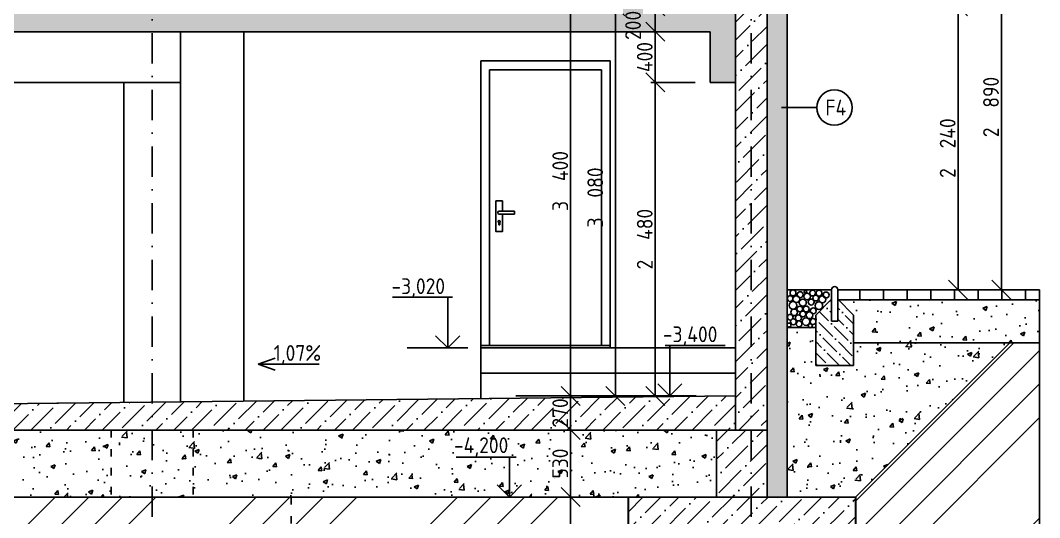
# Model space of a CAD drawing. Extents: x 3792242 to 5145247, y -1546315 to -1031918.
# Drawn here: x 3850485 to 3858549, y -1506123 to -1502190 of the extents above; entities that cross this region are included whole.
import ezdxf

# ---------------------------------------------------------------- set-up
doc = ezdxf.new("R2010")
doc.units = 0
doc.header["$MEASUREMENT"] = 0
doc.linetypes.add('ACAD_ISO03W100', pattern=[30, 12, -18])
doc.linetypes.add('BODKOCIARKOVANA_3', pattern=[5.6, 3, -1.3, 0, -1.3])
doc.layers.get('0').update_dxf_attribs({"linetype": 'CONTINUOUS'})
doc.layers.get('Defpoints').update_dxf_attribs({"color": 61, "linetype": 'CONTINUOUS'})
for name, color, linetype in [('DVERE', 45, 'CONTINUOUS'), ('KÓTY', 4, 'CONTINUOUS'), ('MÚRY', 1, 'CONTINUOUS'), ('OKNÁ', 143, 'CONTINUOUS'), ('osi', 253, 'CONTINUOUS'), ('POZEMOK', 7, 'CONTINUOUS'), ('TENKÁ', 7, 'CONTINUOUS'), ('ŠRAFY', 82, 'CONTINUOUS'), ('šrafy-múry', 8, 'CONTINUOUS')]:
    doc.layers.add(name, color=color, linetype=linetype)
doc.styles.add('STYLE1', font='isocp.shx')
doc.dimstyles.new('STANDARD-50', dxfattribs={"dimtxt": 125, "dimasz": 150, "dimexe": 10, "dimexo": 200, "dimgap": 20, "dimtad": 1, "dimdsep": 46, "dimlunit": 6, "dimtxsty": 'STYLE1', "dimblk1": 'OBLIQUE', "dimblk2": 'OBLIQUE', "dimsah": 1, "dimcen": 2.5, "dimse1": 1, "dimse2": 1, "dimadec": 0, "dimazin": 0, "dimtfac": 1, "dimtmove": 1, "dimatfit": 3, "dimldrblk": 'OBLIQUE', "dimfxl": 1, "dimtolj": 1, "dimtzin": 0, "dimarcsym": 0})
pattern_1 = [(45, (-46652.31, 7000), (53.0330086, 194.4543648), [250, -50, 0, -50])]
pattern_2 = [(45, (42813.2, 0), (-795.49513, 795.49513), []), (45, (43078.4, 0), (-795.49513, 795.49513), []), (45, (43343.5, 0), (-795.49513, 795.49513), []), (45, (43608.7, 0), (-795.49513, 795.49513), [])]
pattern_3 = [(50, (-12142579.75, 625210.72), (358.6300913, -31.3760675), [37.5, -412.5]), (355, (-12142579.75, 625210.72), (-69.375667, 376.096067), [30, -330]), (100.4514445, (-12142549.87, 625208.1), (289.254423, 344.7199955), [31.870096, -350.571056]), (46.1842, (-12142579.75, 625310.72), (533.620665, -82.75964), [56.25, -618.75]), (96.6356355, (-12142535.3, 625303.83), (467.330973, 487.0593), [47.805171, -525.85688]), (351.184164, (-12142579.75, 625310.7), (467.330973, 487.0593), [45, -495]), (21, (-12142529.75, 625285.72), (298.453526, -201.3094453), [37.5, -412.5]), (326, (-12142529.75, 625285.72), (121.657666, 362.5750225), [30, -330]), (71.4514447, (-12142504.9, 625268.95), (420.111188, 161.2655764), [31.870095, -350.571056]), (37.5, (-12142579.75, 625210.72), (6.0799277, 166.4469269), [0, -326, 0, -335, 0, -331.25]), (7.5, (-12142579.75, 625210.72), (131.5347687, 197.205856), [0, -191, 0, -318.5, 0, -126.25]), (327.5, (-12142691.25, 625210.72), (266.9112181, -11.2774359), [0, -125, 0, -390, 0, -517.5]), (317.5, (-12142741.25, 625210.72), (291.5930847, 50.052491), [0, -162.5, 0, -259, 0, -367.5])]

# ---------------------------------------------------------------- blocks, each defined once
blk = doc.blocks.new('_OBLIQUE')
at = {"color": 0, "linetype": 'ByBlock'}
blk.add_line((-0.5, -0.5), (0.5, 0.5), dxfattribs=at)
blk = doc.blocks.new('*D33259')
at = {"layer": 'Defpoints', "color": 0}
for p in [(3855942.7, -1502680.3), (3855507.7, -1505160.3), (3856142.7, -1505160.3)]:
    blk.add_point(p, dxfattribs=at)
at = {"layer": 'KÓTY', "color": 0, "lineweight": -2, "ltscale": 0.25}
blk.add_line((3855507.7, -1502680.3), (3855507.7, -1505160.3), dxfattribs=at)
at = {"layer": 'KÓTY', "color": 0, "linetype": 'ByBlock', "lineweight": -2, "xscale": 150, "yscale": 150, "zscale": 150}
for p, rotation in [((3855507.7, -1502680.3), 90), ((3855507.7, -1505160.3), 270)]:
    blk.add_blockref('_OBLIQUE', p, dxfattribs=dict(at, rotation=rotation))
at = {"layer": 'KÓTY', "color": 0, "insert": (3855425.2, -1503920.3), "char_height": 125, "attachment_point": 5, "rotation": 90, "style": 'STYLE1'}
blk.add_mtext('\\A1;2ﾠ480', dxfattribs=at)
blk = doc.blocks.new('*D33260')
at = {"layer": 'Defpoints', "color": 0}
for p in [(3855507.7, -1502280.3), (3855507.7, -1502280.3), (3855507.7, -1502680.3)]:
    blk.add_point(p, dxfattribs=at)
at = {"layer": 'KÓTY', "color": 0, "lineweight": -2, "ltscale": 0.25}
blk.add_line((3855507.7, -1502680.3), (3855507.7, -1502280.3), dxfattribs=at)
at = {"layer": 'KÓTY', "color": 0, "linetype": 'ByBlock', "lineweight": -2, "xscale": 150, "yscale": 150, "zscale": 150}
for p, rotation in [((3855507.7, -1502280.3), 90), ((3855507.7, -1502680.3), 270)]:
    blk.add_blockref('_OBLIQUE', p, dxfattribs=dict(at, rotation=rotation))
at = {"layer": 'KÓTY', "color": 0, "insert": (3855425.2, -1502480.3), "char_height": 125, "attachment_point": 5, "rotation": 90, "style": 'STYLE1'}
blk.add_mtext('\\A1;400', dxfattribs=at)
blk = doc.blocks.new('*D33261')
at = {"layer": 'Defpoints', "color": 0}
for p in [(3855507.7, -1502080.3), (3855507.7, -1502080.3), (3855507.7, -1502280.3)]:
    blk.add_point(p, dxfattribs=at)
at = {"layer": 'KÓTY', "color": 0, "lineweight": -2, "ltscale": 0.25}
blk.add_line((3855507.7, -1502280.3), (3855507.7, -1502080.3), dxfattribs=at)
at = {"layer": 'KÓTY', "color": 0, "linetype": 'ByBlock', "lineweight": -2, "xscale": 150, "yscale": 150, "zscale": 150}
for p, rotation in [((3855507.7, -1502080.3), 90), ((3855507.7, -1502280.3), 270)]:
    blk.add_blockref('_OBLIQUE', p, dxfattribs=dict(at, rotation=rotation))
at = {"layer": 'KÓTY', "color": 0, "insert": (3855332.7, -1502229.5), "char_height": 125, "attachment_point": 5, "rotation": 90, "style": 'STYLE1'}
blk.add_mtext('\\A1;200', dxfattribs=at)
blk = doc.blocks.new('*D33280')
at = {"layer": 'Defpoints', "color": 0}
for p in [(3856142.7, -1502080.3), (3855192.7, -1505160.3), (3856142.7, -1505160.3)]:
    blk.add_point(p, dxfattribs=at)
at = {"layer": 'KÓTY', "color": 0, "lineweight": -2, "ltscale": 0.25}
blk.add_line((3855192.7, -1502080.3), (3855192.7, -1505160.3), dxfattribs=at)
at = {"layer": 'KÓTY', "color": 0, "linetype": 'ByBlock', "lineweight": -2, "xscale": 150, "yscale": 150, "zscale": 150}
for p, rotation in [((3855192.7, -1502080.3), 90), ((3855192.7, -1505160.3), 270)]:
    blk.add_blockref('_OBLIQUE', p, dxfattribs=dict(at, rotation=rotation))
at = {"layer": 'KÓTY', "color": 0, "insert": (3855033.2, -1503590.5), "char_height": 125, "attachment_point": 5, "rotation": 90, "style": 'STYLE1'}
blk.add_mtext('\\A1;3ﾠ080', dxfattribs=at)
blk = doc.blocks.new('*D33281')
at = {"layer": 'Defpoints', "color": 0}
for p in [(3856012.7, -1501760.3), (3854838.7, -1505160.3), (3856142.7, -1505160.3)]:
    blk.add_point(p, dxfattribs=at)
at = {"layer": 'KÓTY', "color": 0, "lineweight": -2, "ltscale": 0.25}
blk.add_line((3854838.7, -1501760.3), (3854838.7, -1505160.3), dxfattribs=at)
at = {"layer": 'KÓTY', "color": 0, "linetype": 'ByBlock', "lineweight": -2, "xscale": 150, "yscale": 150, "zscale": 150}
for p, rotation in [((3854838.7, -1501760.3), 90), ((3854838.7, -1505160.3), 270)]:
    blk.add_blockref('_OBLIQUE', p, dxfattribs=dict(at, rotation=rotation))
at = {"layer": 'KÓTY', "color": 0, "insert": (3854756.2, -1503460.3), "char_height": 125, "attachment_point": 5, "rotation": 90, "style": 'STYLE1'}
blk.add_mtext('\\A1;3ﾠ400', dxfattribs=at)
blk = doc.blocks.new('*D39648')
at = {"layer": 'Defpoints', "color": 0}
for p in [(3856142.7, -1505160.3), (3854838.7, -1505430.3), (3856142.7, -1505430.3)]:
    blk.add_point(p, dxfattribs=at)
at = {"layer": 'KÓTY', "color": 0, "lineweight": -2, "ltscale": 0.25}
blk.add_line((3854838.7, -1505160.3), (3854838.7, -1505430.3), dxfattribs=at)
at = {"layer": 'KÓTY', "color": 0, "linetype": 'ByBlock', "lineweight": -2, "xscale": 150, "yscale": 150, "zscale": 150}
for p, rotation in [((3854838.7, -1505160.3), 90), ((3854838.7, -1505430.3), 270)]:
    blk.add_blockref('_OBLIQUE', p, dxfattribs=dict(at, rotation=rotation))
at = {"layer": 'KÓTY', "color": 0, "insert": (3854756.2, -1505295.3), "char_height": 125, "attachment_point": 5, "rotation": 90, "style": 'STYLE1'}
blk.add_mtext('\\A1;270', dxfattribs=at)
blk = doc.blocks.new('*D39649')
at = {"layer": 'Defpoints', "color": 0}
for p in [(3854838.7, -1505430.3), (3855292.7, -1505430.3), (3855292.7, -1505960.3)]:
    blk.add_point(p, dxfattribs=at)
at = {"layer": 'KÓTY', "color": 0, "lineweight": -2, "ltscale": 0.25}
blk.add_line((3854838.7, -1505960.3), (3854838.7, -1505430.3), dxfattribs=at)
at = {"layer": 'KÓTY', "color": 0, "linetype": 'ByBlock', "lineweight": -2, "xscale": 150, "yscale": 150, "zscale": 150}
for p, rotation in [((3854838.7, -1505430.3), 90), ((3854838.7, -1505960.3), 270)]:
    blk.add_blockref('_OBLIQUE', p, dxfattribs=dict(at, rotation=rotation))
at = {"layer": 'KÓTY', "color": 0, "insert": (3854756.2, -1505695.3), "char_height": 125, "attachment_point": 5, "rotation": 90, "style": 'STYLE1'}
blk.add_mtext('\\A1;530', dxfattribs=at)
blk = doc.blocks.new('*D39650')
at = {"layer": 'Defpoints', "color": 0}
for p in [(3855292.7, -1505960.3), (3854838.7, -1506760.3), (3855292.7, -1506760.3)]:
    blk.add_point(p, dxfattribs=at)
at = {"layer": 'KÓTY', "color": 0, "lineweight": -2, "ltscale": 0.25}
blk.add_line((3854838.7, -1505960.3), (3854838.7, -1506760.3), dxfattribs=at)
at = {"layer": 'KÓTY', "color": 0, "linetype": 'ByBlock', "lineweight": -2, "xscale": 150, "yscale": 150, "zscale": 150}
for p, rotation in [((3854838.7, -1505960.3), 90), ((3854838.7, -1506760.3), 270)]:
    blk.add_blockref('_OBLIQUE', p, dxfattribs=dict(at, rotation=rotation))
at = {"layer": 'KÓTY', "color": 0, "insert": (3854756.2, -1506360.3), "char_height": 125, "attachment_point": 5, "rotation": 90, "style": 'STYLE1'}
blk.add_mtext('\\A1;800', dxfattribs=at)
blk = doc.blocks.new('*D49297')
at = {"layer": 'Defpoints', "color": 0}
for p in [(3856142.7, -1502080.3), (3857750.9, -1504320.3), (3857904.2, -1504320.3)]:
    blk.add_point(p, dxfattribs=at)
at = {"layer": 'KÓTY', "color": 0, "lineweight": -2, "ltscale": 0.25}
blk.add_line((3857904.2, -1502080.3), (3857904.2, -1504320.3), dxfattribs=at)
at = {"layer": 'KÓTY', "color": 0, "linetype": 'ByBlock', "lineweight": -2, "xscale": 150, "yscale": 150, "zscale": 150}
for p, rotation in [((3857904.2, -1502080.3), 90), ((3857904.2, -1504320.3), 270)]:
    blk.add_blockref('_OBLIQUE', p, dxfattribs=dict(at, rotation=rotation))
at = {"layer": 'KÓTY', "color": 0, "insert": (3857821.7, -1503200.3), "char_height": 125, "attachment_point": 5, "rotation": 90, "style": 'STYLE1'}
blk.add_mtext('\\A1;2ﾠ240', dxfattribs=at)
blk = doc.blocks.new('*D49298')
at = {"layer": 'Defpoints', "color": 0}
for p in [(3856552.7, -1501430.3), (3856552.7, -1504320.3), (3858247.2, -1504320.3)]:
    blk.add_point(p, dxfattribs=at)
at = {"layer": 'KÓTY', "color": 0, "lineweight": -2, "ltscale": 0.25}
blk.add_line((3858247.2, -1501430.3), (3858247.2, -1504320.3), dxfattribs=at)
at = {"layer": 'KÓTY', "color": 0, "linetype": 'ByBlock', "lineweight": -2, "xscale": 150, "yscale": 150, "zscale": 150}
for p, rotation in [((3858247.2, -1501430.3), 90), ((3858247.2, -1504320.3), 270)]:
    blk.add_blockref('_OBLIQUE', p, dxfattribs=dict(at, rotation=rotation))
at = {"layer": 'KÓTY', "color": 0, "insert": (3858164.7, -1502875.3), "char_height": 125, "attachment_point": 5, "rotation": 90, "style": 'STYLE1'}
blk.add_mtext('\\A1;2ﾠ890', dxfattribs=at)

msp = doc.modelspace()

# ---------------------------------------------------------------- hatches: boundary and pattern name
at = {"layer": 'ŠRAFY'}
h = msp.add_hatch(dxfattribs=at)
h.set_pattern_fill('HEX', color=256, scale=250, angle=180)
h.set_pattern_definition([(0, (-580897.81, 36883.5), (0, 54.12658774), [31.25, -62.5]), (120, (-580897.81, 36883.5), (-46.875, -27.06329387), [31.25, -62.5]), (60, (-580866.56, 36883.5), (-46.875, 27.06329387), [31.25, -62.5])])
h.paths.add_polyline_path([(3856552.693, -1504394.717), (3856552.693, -1504385.283), (3856552.693, -1504320.27), (3856552.693, -1502380.27), (3856552.693, -1501790.27), (3856552.693, -1501460.27), (3856392.693, -1501460.27), (3856392.693, -1501860.27), (3856392.693, -1502080.27), (3856392.693, -1502380.27), (3856392.693, -1505430.27), (3856392.693, -1505630.27), (3856392.693, -1505960.27), (3856552.693, -1505960.27), (3856552.693, -1504620.27), (3856552.693, -1504607.566), (3856552.693, -1504592.434), (3856552.693, -1504537.5)])
h = msp.add_hatch(dxfattribs=at)
h.set_pattern_fill('HEX', color=256, scale=250)
h.set_pattern_definition([(0, (-647086.31, 9760.27), (0, 54.12658774), [31.25, -62.5]), (120, (-647086.31, 9760.27), (-46.875, -27.06329387), [31.25, -62.5]), (60, (-647055.06, 9760.27), (-46.875, 27.06329387), [31.25, -62.5])])
h.paths.add_polyline_path([(3843162.693, -1502680.27), (3843162.693, -1502280.27), (3855942.693, -1502280.27), (3855942.693, -1502680.27), (3856142.693, -1502680.27), (3856142.693, -1502080.27), (3842962.693, -1502080.27), (3842962.693, -1502680.27)])
at = {"layer": 'ŠRAFY', "ltscale": 0.25}
h = msp.add_hatch(dxfattribs=at)
h.set_pattern_fill('ANSI31', color=256, scale=1500, angle=45)
h.set_pattern_definition([(90, (42813.2, 0), (-187.5, 1e-14), [])])
h.paths.add_polyline_path([(3856957.693, -1504400.27), (3858549.193, -1504400.27), (3858549.193, -1504320.27), (3856952.693, -1504320.27), (3856952.693, -1504395.27)])
h = msp.add_hatch(dxfattribs=at)
h.set_pattern_fill('ANSI36', color=256, scale=500, angle=90)
h.set_pattern_definition([(135, (-12085903.675, 624177.38), (-121.53397802, 33.14563037), [156.25, -31.25, 0, -31.25])])
h.paths.add_polyline_path([(3857077.693, -1504520.27), (3856952.693, -1504395.27), (3856952.693, -1504570.27), (3856902.693, -1504570.27), (3856902.693, -1504395.27), (3856777.693, -1504520.27), (3856777.693, -1504920.27), (3857077.693, -1504920.27)])
h = msp.add_hatch(dxfattribs=at)
h.set_pattern_fill('AR-CONC', color=256, scale=50)
h.set_pattern_definition(pattern_3)
h.paths.add_polyline_path([(3857077.693, -1504520.27), (3857077.693, -1504740.27), (3857092.693, -1504740.27), (3858549.193, -1504740.27), (3858549.193, -1504400.27), (3856957.693, -1504400.27)])
h = msp.add_hatch(dxfattribs=at)
h.set_pattern_fill('AR-CONC', color=256, scale=50)
h.set_pattern_definition(pattern_3)
h.paths.add_polyline_path([(3857092.693, -1505960.27), (3858312.693, -1504740.27), (3857077.693, -1504740.27), (3857077.693, -1504920.27), (3856777.693, -1504920.27), (3856777.693, -1504620.27), (3856738.672, -1504620.27, -0.14365488), (3856729.713, -1504620.27), (3856552.693, -1504620.27), (3856552.693, -1505960.27)])
h = msp.add_hatch(dxfattribs=at)
h.set_pattern_fill('ANSI34', color=256, scale=1500)
h.set_pattern_definition(pattern_2)
h.paths.add_polyline_path([(3843812.693, -1506860.27), (3843812.693, -1506760.27), (3845012.693, -1506760.27), (3848402.693, -1506760.27), (3848402.693, -1505960.27), (3850427.693, -1505960.27), (3850427.693, -1506760.27), (3852627.693, -1506760.27), (3854353.693, -1506760.27), (3855292.693, -1506760.27), (3855292.693, -1506860.27), (3857092.693, -1506860.27), (3857092.693, -1506760.27), (3857092.693, -1505960.27), (3858312.693, -1504740.27), (3858549.193, -1504740.27), (3858549.193, -1508064.5), (3793829.193, -1508064.5), (3793829.193, -1505380.278), (3795307.693, -1505371.058), (3795307.693, -1505550.27), (3795607.693, -1505550.27), (3795607.693, -1505300.27), (3795682.693, -1505300.27), (3796342.693, -1505960.27), (3796342.693, -1506760.27), (3798763.693, -1506760.27), (3808758.193, -1506760.27), (3809872.693, -1506760.27), (3811372.693, -1506760.27), (3811372.693, -1505960.27), (3842012.693, -1505960.27), (3842012.693, -1506760.27), (3842012.693, -1506860.27)])
h = msp.add_hatch(dxfattribs=at)
h.set_pattern_fill('AR-CONC', color=256, scale=50)
h.set_pattern_definition(pattern_3)
h.paths.add_polyline_path([(3843812.693, -1505960.27), (3848402.693, -1505960.27), (3850427.693, -1505960.27), (3851202.693, -1505960.27), (3851202.693, -1505430.27), (3843112.693, -1505430.27), (3843112.693, -1505960.27)])
h.paths.add_polyline_path([(3845012.035, -1505462.895), (3845530.884, -1505462.895), (3845530.884, -1505662.944), (3845012.035, -1505662.944)], flags=24)
h.paths.add_polyline_path([(3844519.193, -1505839.07), (3844519.193, -1505551.471), (3844769.193, -1505551.471), (3844769.193, -1505839.07)], flags=24)
h.paths.add_polyline_path([(3849789.958, -1505648.894), (3850296.307, -1505648.894), (3850296.307, -1505848.944), (3849789.958, -1505848.944)], flags=24)
h.paths.add_polyline_path([(3848821.693, -1505687.799), (3848821.693, -1505425.201), (3849071.693, -1505425.201), (3849071.693, -1505687.799)], flags=9)
h = msp.add_hatch(dxfattribs=at)
h.set_pattern_fill('AR-CONC', color=256, scale=50)
h.set_pattern_definition(pattern_3)
h.paths.add_polyline_path([(3851202.693, -1505960.27), (3851852.693, -1505960.27), (3851852.693, -1505430.27), (3851202.693, -1505430.27)])
h = msp.add_hatch(dxfattribs=at)
h.set_pattern_fill('AR-CONC', color=256, scale=50)
h.set_pattern_definition(pattern_3)
h.paths.add_polyline_path([(3855292.693, -1505960.27), (3855992.693, -1505960.27), (3855992.693, -1505430.27), (3851852.693, -1505430.27), (3851852.693, -1505960.27)])
h.paths.add_polyline_path([(3854631.193, -1505839.07), (3854631.193, -1505551.471), (3854881.193, -1505551.471), (3854881.193, -1505839.07)], flags=24)
h.paths.add_polyline_path([(3853903.535, -1505462.895), (3854422.384, -1505462.895), (3854422.384, -1505662.944), (3853903.535, -1505662.944)], flags=24)
h = msp.add_hatch(dxfattribs=at)
h.set_pattern_fill('ANSI34', color=256, scale=1500)
h.set_pattern_definition(pattern_2)
h.paths.add_polyline_path([(3852627.693, -1506760.27), (3852627.693, -1505960.27), (3850427.693, -1505960.27), (3850427.693, -1506760.27)])
h = msp.add_hatch(dxfattribs=at)
h.set_pattern_fill('ANSI34', color=256, scale=1500)
h.set_pattern_definition(pattern_2)
h.paths.add_polyline_path([(3852627.693, -1506760.27), (3855292.693, -1506760.27), (3855292.693, -1505960.27), (3852627.693, -1505960.27)])
h.paths.add_polyline_path([(3853905.082, -1506185.2), (3854411.43, -1506185.2), (3854411.43, -1506385.249), (3853905.082, -1506385.249)], flags=24)
h.paths.add_polyline_path([(3854631.193, -1506504.07), (3854631.193, -1506216.471), (3854881.193, -1506216.471), (3854881.193, -1506504.07)], flags=24)
at = {"layer": 'šrafy-múry'}
h = msp.add_hatch(dxfattribs=at)
h.set_pattern_fill('ANSI36', color=253, scale=800, angle=360)
h.set_pattern_definition([(45, (42813.19, 7000), (53.0330086, 194.4543648), [250, -50, 0, -50])])
h.paths.add_polyline_path([(3856392.693, -1505430.27), (3856392.693, -1502080.27), (3856142.693, -1502080.27), (3856142.693, -1502180.27), (3856142.693, -1505230.27), (3856142.693, -1505430.27)])
h = msp.add_hatch(dxfattribs=at)
h.set_pattern_fill('ANSI36', color=253, scale=800, angle=360)
h.set_pattern_definition(pattern_1)
h.paths.add_polyline_path([(3856142.693, -1505430.27), (3856142.693, -1505160.27), (3849627.693, -1505230.27), (3849627.693, -1505280.27), (3849477.693, -1505280.27), (3849477.693, -1505230.27), (3842962.693, -1505160.27), (3842962.693, -1505430.27)])
h.paths.add_polyline_path([(3854631.193, -1505439.07), (3854631.193, -1505151.471), (3854881.193, -1505151.471), (3854881.193, -1505439.07)], flags=9)
h.paths.add_polyline_path([(3844519.193, -1505439.07), (3844519.193, -1505151.471), (3844769.193, -1505151.471), (3844769.193, -1505439.07)], flags=9)
h = msp.add_hatch(dxfattribs=at)
h.set_pattern_fill('ANSI36', color=253, scale=800, angle=360)
h.set_pattern_definition(pattern_1)
h.paths.add_polyline_path([(3856392.693, -1505630.27), (3856392.693, -1505430.27), (3856142.693, -1505430.27), (3855992.693, -1505430.27), (3855992.693, -1505960.27), (3856392.693, -1505960.27)])
h = msp.add_hatch(dxfattribs=at)
h.set_pattern_fill('ANSI36', color=253, scale=800, angle=360)
h.set_pattern_definition(pattern_1)
h.paths.add_polyline_path([(3857092.693, -1506760.27), (3857092.693, -1505960.27), (3855292.693, -1505960.27), (3855292.693, -1506760.27)])

# ---------------------------------------------------------------- linework, layer by layer
at = {"color": 253}
msp.add_line((3855292.693, -1505960.27), (3850427.693, -1505960.27), dxfattribs=at)
at = {"layer": 'Defpoints'}
msp.add_line((3858549.193, -1508064.5), (3858549.193, -1504320.27), dxfattribs=at)
at = {"layer": 'DVERE'}
for p, q in [((3854197.693, -1502580.27), (3855082.693, -1502580.27)), ((3854197.693, -1504760.27), (3854197.693, -1502580.27)), ((3855082.693, -1504760.27), (3855082.693, -1502580.27))]:
    msp.add_line(p, q, dxfattribs=at)
at = {"layer": 'KÓTY', "ltscale": 0.25}
for p, q in [((3855823.096, -1502680.27), (3855473.096, -1502680.27)), ((3854025.193, -1504780.27), (3853544.193, -1504780.27))]:
    msp.add_line(p, q, dxfattribs=at)
at = {"layer": 'KÓTY'}
for p, q in [((3854405.693, -1505160.27), (3855119.193, -1505160.27)), ((3855119.193, -1505160.27), (3855832.693, -1505160.27))]:
    msp.add_line(p, q, dxfattribs=at)
at = {"layer": 'MÚRY'}
for p, q in [((3856552.693, -1501460.27), (3856552.693, -1502380.27)), ((3856552.693, -1501790.27), (3856552.693, -1504320.27)), ((3843162.693, -1502280.27), (3855942.693, -1502280.27)), ((3855942.693, -1502280.27), (3855942.693, -1502680.27)), ((3855942.693, -1502680.27), (3856142.693, -1502680.27)), ((3856142.693, -1502680.27), (3856142.693, -1505160.27)), ((3856552.693, -1504320.27), (3856902.693, -1504320.27)), ((3856552.693, -1504320.27), (3856902.693, -1504320.27)), ((3856952.693, -1504320.27), (3858549.193, -1504320.27)), ((3849627.693, -1505230.27), (3856142.693, -1505160.27))]:
    msp.add_line(p, q, dxfattribs=at)
msp.add_arc((3856927.693, -1504320.27), 25, 0, 180, dxfattribs=at)
at = {"layer": 'OKNÁ', "ltscale": 0.25}
msp.add_line((3856508.193, -1502879.879), (3856785.554, -1502879.879), dxfattribs=at)
msp.add_circle((3856925.554, -1502879.879), 140, dxfattribs=at)
at = {"layer": 'osi', "linetype": 'BODKOCIARKOVANA_3', "ltscale": 80}
for p, q in [((3851527.693, -1508356), (3851527.693, -1485946)), ((3856267.693, -1508356), (3856267.693, -1485946))]:
    msp.add_line(p, q, dxfattribs=at)
at = {"layer": 'POZEMOK', "color": 8}
for p, q in [((3854273.693, -1503698.02), (3854394.693, -1503698.02)), ((3854394.693, -1503722.52), (3854273.693, -1503722.52)), ((3854394.693, -1503698.02), (3854394.693, -1503722.52)), ((3854269.693, -1503788.731), (3854269.693, -1503802.52)), ((3854279.693, -1503788.001), (3854279.693, -1503802.52))]:
    msp.add_line(p, q, dxfattribs=at)
msp.add_lwpolyline([(3854298.693, -1503698.02), (3854298.693, -1503618.02), (3854247.693, -1503618.02), (3854247.693, -1503861.02), (3854298.693, -1503861.02), (3854298.693, -1503722.52)], dxfattribs=at)
for centre, radius, start, end in [((3854273.693, -1503710.27), 12.25, 90, 270), ((3854274.193, -1503781.52), 8.5, 310.3202151, 238.0342812), ((3854274.693, -1503802.52), 5, 180, 0)]:
    msp.add_arc(centre, radius, start, end, dxfattribs=at)
at = {"layer": 'TENKÁ'}
for p, q in [((3856392.693, -1501460.27), (3856392.693, -1502380.27)), ((3856392.693, -1501860.27), (3856392.693, -1505630.27)), ((3856142.693, -1502680.27), (3856142.693, -1502080.27)), ((3851752.693, -1505207.079), (3851752.693, -1502280.27)), ((3852252.693, -1505201.748), (3852252.693, -1502280.27)), ((3854127.693, -1502510.27), (3854127.693, -1504780.27)), ((3854127.693, -1502510.27), (3855152.693, -1502510.27)), ((3855152.693, -1502510.27), (3855152.693, -1504780.27)), ((3846422.789, -1502680.27), (3851752.693, -1502680.27)), ((3851302.693, -1502680.27), (3851302.693, -1505211.877)), ((3851752.693, -1502680.27), (3851752.693, -1505208.679)), ((3856552.693, -1505960.27), (3856552.693, -1504320.27)), ((3856952.693, -1504400.27), (3858549.193, -1504400.27)), ((3856552.693, -1504620.27), (3856777.693, -1504620.27)), ((3857077.693, -1504740.27), (3858549.193, -1504740.27)), ((3857092.693, -1505960.27), (3858312.693, -1504740.27)), ((3854127.693, -1504760.27), (3855152.693, -1504760.27)), ((3854127.693, -1504780.27), (3856142.693, -1504780.27)), ((3854127.693, -1504780.27), (3854127.693, -1505181.92)), ((3852499.693, -1504862), (3852365.693, -1504909)), ((3852848.193, -1504909), (3852365.693, -1504909)), ((3852499.693, -1504956), (3852365.693, -1504909)), ((3854127.693, -1504980.27), (3856142.693, -1504980.27)), ((3856142.693, -1505160.27), (3856142.693, -1505430.27)), ((3856392.693, -1505430.27), (3842712.693, -1505430.27)), ((3856392.693, -1505630.27), (3856392.693, -1505960.27)), ((3857092.693, -1505960.27), (3855292.693, -1505960.27))]:
    msp.add_line(p, q, dxfattribs=at)
at = {"layer": 'TENKÁ', "ltscale": 0.25}
for p, q in [((3856902.693, -1504320.27), (3856902.693, -1504570.27)), ((3856952.693, -1504320.27), (3856952.693, -1504570.27)), ((3856777.693, -1504520.27), (3856902.693, -1504395.27)), ((3857077.693, -1504520.27), (3856952.693, -1504395.27)), ((3856777.693, -1504920.27), (3856777.693, -1504520.27)), ((3856952.693, -1504570.27), (3856902.693, -1504570.27)), ((3857077.693, -1504920.27), (3857077.693, -1504520.27)), ((3856777.693, -1504920.27), (3857077.693, -1504920.27))]:
    msp.add_line(p, q, dxfattribs=at)
at = {"layer": 'TENKÁ', "linetype": 'ByBlock', "ltscale": 0.25}
for p, q in [((3853903.998, -1504380.27), (3853430.099, -1504380.27)), ((3853866.193, -1504380.27), (3853866.193, -1504780.27)), ((3853866.193, -1504780.27), (3853770.733, -1504684.811)), ((3853866.193, -1504780.27), (3853961.652, -1504684.811)), ((3856061.498, -1504760.27), (3855587.599, -1504760.27)), ((3855623.845, -1504760.27), (3855623.845, -1505160.27)), ((3855623.845, -1505160.27), (3855528.386, -1505064.811)), ((3855623.845, -1505160.27), (3855719.305, -1505064.811)), ((3854407.498, -1505644.27), (3853933.599, -1505644.27)), ((3854353.693, -1505644.27), (3854353.693, -1505960.271)), ((3854353.693, -1505960.271), (3854258.233, -1505864.811)), ((3854353.693, -1505960.271), (3854449.152, -1505864.811))]:
    msp.add_line(p, q, dxfattribs=at)
at = {"layer": 'TENKÁ', "linetype": 'ACAD_ISO03W100', "ltscale": 5}
for p, q in [((3851202.693, -1505430.27), (3851202.693, -1505960.27)), ((3851852.693, -1505430.27), (3851852.693, -1505960.27)), ((3852627.693, -1505960.27), (3852627.693, -1506860.27))]:
    msp.add_line(p, q, dxfattribs=at)
at = {"layer": 'TENKÁ', "linetype": 'Continuous', "lineweight": 25}
msp.add_line((3855992.693, -1505430.27), (3855992.693, -1505960.27), dxfattribs=at)
at = {"layer": 'TENKÁ', "linetype": 'Continuous', "lineweight": 30}
for p, q in [((3855292.693, -1505960.27), (3855292.693, -1506860.27)), ((3857092.693, -1505960.27), (3857092.693, -1506860.27))]:
    msp.add_line(p, q, dxfattribs=at)
at = {"layer": 'ŠRAFY'}
for centre, radius in [((3856598.193, -1504345.5), 23.5), ((3856654.193, -1504360), 23.5), ((3856697.193, -1504335.5), 9.862), ((3856753.193, -1504347), 22.5), ((3856803.693, -1504347.5), 23.5), ((3856859.693, -1504362), 23.5), ((3856574.693, -1504390), 22.5), ((3856597.193, -1504444.5), 30), ((3856624.693, -1504394.5), 27), ((3856675.693, -1504422.5), 27.681), ((3856709.193, -1504373.5), 26), ((3856742.193, -1504418), 23.5), ((3856777.693, -1504386.5), 23), ((3856802.693, -1504446.5), 30), ((3856830.193, -1504396.5), 27), ((3856607.693, -1504499), 26), ((3856651.693, -1504472.5), 22.5), ((3856676.193, -1504512), 23), ((3856702.193, -1504473), 23.5), ((3856728.693, -1504522), 27), ((3856758.193, -1504487.5), 23.5), ((3856576.193, -1504537.5), 22.5), ((3856601.193, -1504574), 23), ((3856640.693, -1504543.5), 23.5), ((3856646.193, -1504590.5), 23), ((3856701.193, -1504572), 30), ((3856756.693, -1504572), 23), ((3856566.693, -1504600), 15.914), ((3856734.193, -1504605), 15.914)]:
    msp.add_circle(centre, radius, dxfattribs=at)

# ---------------------------------------------------------------- texts
at = {"layer": 'TENKÁ', "ltscale": 0.25, "style": 'STYLE1'}
for s, p in [('F4', (3856854.25, -1502942.056)), ('-3,020', (3853421.035, -1504354.944)), ('-3,400', (3855568.082, -1504735.249)), ('1,07%', (3852489.245, -1504883.289)), ('-4,200', (3853916.035, -1505612.944))]:
    msp.add_text(s, height=125, dxfattribs=at).set_placement(p)

# ---------------------------------------------------------------- dimensions: what is measured, and where the dimension line sits
at = {"layer": 'KÓTY', "ltscale": 0.25}
for base, p1, p2, picture, middle in [((3858247.193, -1504320.27), (3856552.693, -1501430.27), (3856552.693, -1504320.27), '*D49298', (3858164.65, -1502875.27)), ((3854838.693, -1505160.27), (3856012.693, -1501760.27), (3856142.693, -1505160.27), '*D33281', (3854756.15, -1503460.27)), ((3857904.193, -1504320.27), (3856142.693, -1502080.27), (3857750.943, -1504320.27), '*D49297', (3857821.65, -1503200.27)), ((3855507.693, -1502280.27), (3855507.693, -1502680.27), (3855507.693, -1502280.27), '*D33260', (3855425.193, -1502480.27)), ((3855507.693, -1505160.27), (3855942.693, -1502680.27), (3856142.693, -1505160.27), '*D33259', (3855425.15, -1503920.27)), ((3854838.693, -1505430.27), (3856142.693, -1505160.27), (3856142.693, -1505430.27), '*D39648', (3854756.193, -1505295.27)), ((3854838.693, -1505430.27), (3855292.693, -1505960.27), (3855292.693, -1505430.27), '*D39649', (3854756.193, -1505695.27)), ((3854838.693, -1506760.27), (3855292.693, -1505960.27), (3855292.693, -1506760.27), '*D39650', (3854756.193, -1506360.27))]:
    dim = msp.add_linear_dim(base=base, p1=p1, p2=p2, angle=90, dimstyle='STANDARD-50', override={"dimtxsty": 'STYLE1', "dimldrblk": 'OBLIQUE'}, dxfattribs=at)
    dim.commit()
    dim.dimension.update_dxf_attribs({"geometry": picture, "text_midpoint": middle})
for base, p1, p2, picture, middle in [((3855192.693, -1505160.27), (3856142.693, -1502080.27), (3856142.693, -1505160.27), '*D33280', (3855115.693, -1503590.5)), ((3855507.693, -1502080.27), (3855507.693, -1502280.27), (3855507.693, -1502080.27), '*D33261', (3855415.193, -1502229.5))]:
    dim = msp.add_linear_dim(base=base, p1=p1, p2=p2, angle=90, dimstyle='STANDARD-50', override={"dimtxsty": 'STYLE1', "dimldrblk": 'OBLIQUE'}, dxfattribs=at)
    dim.commit()
    dim.dimension.update_dxf_attribs({"geometry": picture, "text_midpoint": middle, "dimtype": 160})

doc.saveas('drawing.dxf')
